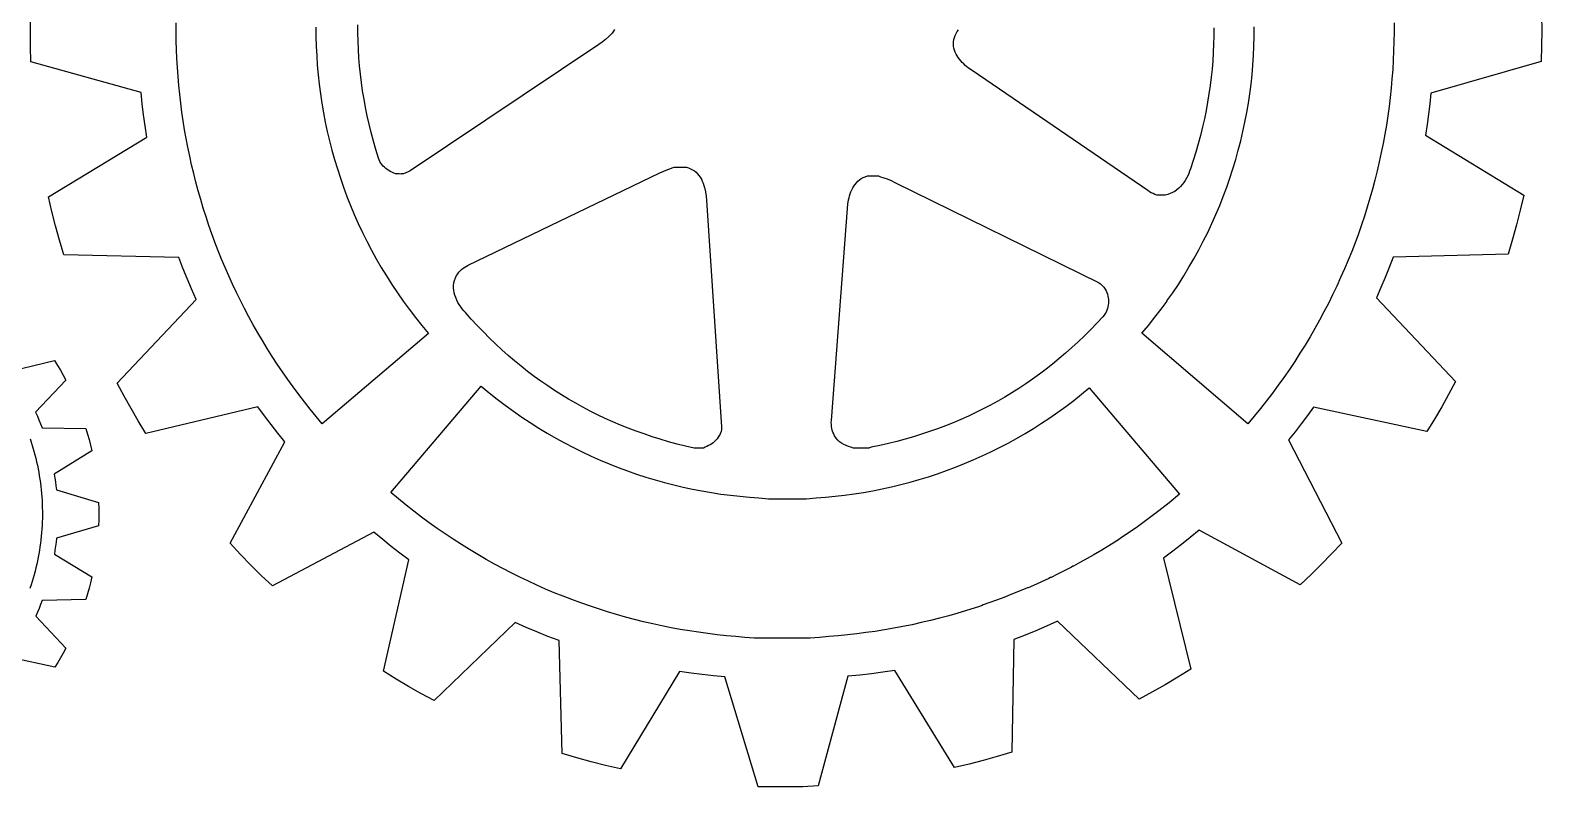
# Model space of a CAD drawing. Extents: x 0.4 to 20.3, y 0.1 to 10.5.
# Drawn here: x 10 to 20.31, y 0.24 to 5.4 of the extents above; entities that cross this region are included whole.
import ezdxf

# ---------------------------------------------------------------- set-up
doc = ezdxf.new("R2010")
doc.units = 0
doc.layers.add('Layer_1', color=7, linetype='CONTINUOUS')

msp = doc.modelspace()

# ---------------------------------------------------------------- linework, layer by layer
at = {"layer": 'Layer_1', "color": 7}
for p, q in [((10.003304, 5.385141), (10.00426, 5.485062)), ((20.306517, 5.494949), (20.307572, 5.392236)), ((10.004348, 5.285219), (10.003304, 5.385141)), ((10.997411, 5.384733), (10.997533, 5.445628)), ((10.998188, 5.323838), (10.997411, 5.384733)), ((11.950122, 5.417013), (11.950556, 5.351989)), ((12.236362, 5.37694), (12.236362, 5.433357)), ((12.237484, 5.321106), (12.236362, 5.37694)), ((13.95867, 5.36461), (13.947911, 5.35356)), ((13.96883, 5.376242), (13.95867, 5.36461)), ((13.978258, 5.388456), (13.96883, 5.376242)), ((13.98683, 5.401252), (13.978258, 5.388456)), ((16.303111, 5.345765), (16.308253, 5.359724)), ((16.308253, 5.359724), (16.314627, 5.373101)), ((16.314627, 5.373101), (16.32211, 5.385896)), ((16.32211, 5.385896), (16.330573, 5.398692)), ((18.071796, 5.411371), (18.071796, 5.355536)), ((18.347303, 5.352569), (18.347737, 5.417594)), ((19.300512, 5.381708), (19.299623, 5.318138)), ((19.300401, 5.44522), (19.300512, 5.381708)), ((20.307572, 5.392236), (20.306494, 5.289523)), ((10.007396, 5.181111), (10.004348, 5.285219)), ((10.999863, 5.262943), (10.998188, 5.323838)), ((11.002428, 5.202107), (10.999863, 5.262943)), ((11.950556, 5.351989), (11.952312, 5.286964)), ((11.952312, 5.286964), (11.955389, 5.221998)), ((12.239777, 5.264689), (12.237484, 5.321106)), ((12.243237, 5.208273), (12.239777, 5.264689)), ((13.877992, 5.297725), (12.592592, 4.437694)), ((13.901459, 5.31401), (13.877992, 5.297725)), ((13.925109, 5.332621), (13.901459, 5.31401)), ((13.947911, 5.35356), (13.925109, 5.332621)), ((16.29635, 5.302144), (16.297039, 5.317266)), ((16.297682, 5.287604), (16.29635, 5.302144)), ((16.297039, 5.317266), (16.299331, 5.331806)), ((16.300241, 5.273645), (16.297682, 5.287604)), ((16.299331, 5.331806), (16.303111, 5.345765)), ((16.303951, 5.259686), (16.300241, 5.273645)), ((16.308744, 5.246309), (16.303951, 5.259686)), ((18.070586, 5.299701), (18.068207, 5.243285)), ((18.071796, 5.355536), (18.070586, 5.299701)), ((18.34247, 5.222579), (18.345547, 5.287545)), ((18.345547, 5.287545), (18.347303, 5.352569)), ((19.299623, 5.318138), (19.297762, 5.254626)), ((20.306494, 5.289523), (20.303272, 5.182565)), ((10.758434, 4.971265), (10.007396, 5.181111)), ((11.005888, 5.14127), (11.002428, 5.202107)), ((11.955389, 5.221998), (11.959787, 5.157032)), ((11.959787, 5.157032), (11.965516, 5.092124)), ((12.247861, 5.151856), (12.243237, 5.208273)), ((16.314549, 5.233514), (16.308744, 5.246309)), ((16.321292, 5.2213), (16.314549, 5.233514)), ((16.328901, 5.209668), (16.321292, 5.2213)), ((16.3373, 5.198035), (16.328901, 5.209668)), ((16.346422, 5.186985), (16.3373, 5.198035)), ((16.35619, 5.176516), (16.346422, 5.186985)), ((16.366533, 5.166047), (16.35619, 5.176516)), ((16.377382, 5.156159), (16.366533, 5.166047)), ((16.400294, 5.137548), (16.377382, 5.156159)), ((18.064664, 5.18745), (18.059953, 5.131034)), ((18.068207, 5.243285), (18.064664, 5.18745)), ((18.332338, 5.092647), (18.338067, 5.157613)), ((18.338067, 5.157613), (18.34247, 5.222579)), ((19.29493, 5.191172), (19.29112, 5.127776)), ((19.297762, 5.254626), (19.29493, 5.191172)), ((20.303272, 5.182565), (19.551409, 4.966728)), ((11.01024, 5.08055), (11.005888, 5.14127)), ((11.015485, 5.019829), (11.01024, 5.08055)), ((11.965516, 5.092124), (11.97257, 5.027274)), ((12.253653, 5.09544), (12.247861, 5.151856)), ((12.260613, 5.039023), (12.253653, 5.09544)), ((16.424351, 5.120681), (16.400294, 5.137548)), ((17.621627, 4.302817), (16.424351, 5.120681)), ((18.054073, 5.074617), (18.047026, 5.018201)), ((18.059953, 5.131034), (18.054073, 5.074617)), ((18.325284, 5.027855), (18.332338, 5.092647)), ((19.286344, 5.064439), (19.280592, 5.001101)), ((19.29112, 5.127776), (19.286344, 5.064439)), ((10.766408, 4.893096), (10.758434, 4.971265)), ((11.021623, 4.959225), (11.015485, 5.019829)), ((11.028652, 4.898679), (11.021623, 4.959225)), ((11.97257, 5.027274), (11.980954, 4.962541)), ((11.980954, 4.962541), (11.990672, 4.897923)), ((12.268739, 4.982607), (12.260613, 5.039023)), ((12.278032, 4.92619), (12.268739, 4.982607)), ((18.038811, 4.961784), (18.029428, 4.905368)), ((18.047026, 5.018201), (18.038811, 4.961784)), ((18.307181, 4.898504), (18.316898, 4.963121)), ((18.316898, 4.963121), (18.325284, 5.027855)), ((19.280592, 5.001101), (19.273874, 4.937938)), ((19.551409, 4.966728), (19.543788, 4.893212)), ((10.77539, 4.818184), (10.766408, 4.893096)), ((11.036572, 4.83825), (11.028652, 4.898679)), ((11.990672, 4.897923), (12.001724, 4.833423)), ((12.28849, 4.869192), (12.278032, 4.92619)), ((12.300116, 4.812194), (12.28849, 4.869192)), ((18.018874, 4.848951), (18.007152, 4.792535)), ((18.029428, 4.905368), (18.018874, 4.848951)), ((18.296129, 4.834003), (18.307181, 4.898504)), ((19.266186, 4.874833), (19.257526, 4.811844)), ((19.273874, 4.937938), (19.266186, 4.874833)), ((19.543788, 4.893212), (19.535298, 4.822837)), ((10.785766, 4.743447), (10.77539, 4.818184)), ((10.797923, 4.665744), (10.785766, 4.743447)), ((11.045384, 4.777936), (11.036572, 4.83825)), ((11.055085, 4.717739), (11.045384, 4.777936)), ((12.001724, 4.833423), (12.014114, 4.769154)), ((12.014114, 4.769154), (12.027841, 4.705002)), ((12.312906, 4.755196), (12.300116, 4.812194)), ((12.326863, 4.697616), (12.312906, 4.755196)), ((18.007152, 4.792535), (17.994263, 4.736118)), ((18.270011, 4.705583), (18.283739, 4.769677)), ((18.283739, 4.769677), (18.296129, 4.834003)), ((19.247899, 4.748972), (19.237302, 4.686216)), ((19.257526, 4.811844), (19.247899, 4.748972)), ((19.52557, 4.752578), (19.514231, 4.679528)), ((19.535298, 4.822837), (19.52557, 4.752578)), ((10.126968, 4.260941), (10.797923, 4.665744)), ((11.065675, 4.657659), (11.055085, 4.717739)), ((11.077156, 4.597694), (11.065675, 4.657659)), ((12.027841, 4.705002), (12.042908, 4.641083)), ((12.042908, 4.641083), (12.059319, 4.577338)), ((12.341986, 4.640037), (12.326863, 4.697616)), ((12.358273, 4.582457), (12.341986, 4.640037)), ((17.980204, 4.67912), (17.964976, 4.622122)), ((17.994263, 4.736118), (17.980204, 4.67912)), ((18.238534, 4.577919), (18.254944, 4.641664)), ((18.254944, 4.641664), (18.270011, 4.705583)), ((19.237302, 4.686216), (19.225739, 4.623576)), ((19.514231, 4.679528), (20.185186, 4.27205)), ((11.089525, 4.537847), (11.077156, 4.597694)), ((11.102783, 4.478231), (11.089525, 4.537847)), ((12.059319, 4.577338), (12.077076, 4.513884)), ((12.375727, 4.524296), (12.358273, 4.582457)), ((17.948579, 4.565124), (17.93101, 4.508126)), ((17.964976, 4.622122), (17.948579, 4.565124)), ((18.220778, 4.514465), (18.238534, 4.577919)), ((19.213209, 4.561169), (19.19971, 4.498878)), ((19.225739, 4.623576), (19.213209, 4.561169)), ((11.11693, 4.418732), (11.102783, 4.478231)), ((12.077076, 4.513884), (12.096178, 4.450721)), ((12.096178, 4.450721), (12.116628, 4.387791)), ((12.380763, 4.512082), (12.375727, 4.524296)), ((12.386587, 4.50045), (12.380763, 4.512082)), ((12.393164, 4.489399), (12.386587, 4.50045)), ((12.40046, 4.479512), (12.393164, 4.489399)), ((12.408438, 4.470206), (12.40046, 4.479512)), ((12.417062, 4.461482), (12.408438, 4.470206)), ((12.426298, 4.453339), (12.417062, 4.461482)), ((12.436107, 4.445778), (12.426298, 4.453339)), ((12.446454, 4.43938), (12.436107, 4.445778)), ((12.457306, 4.433564), (12.446454, 4.43938)), ((12.468621, 4.427748), (12.457306, 4.433564)), ((12.592592, 4.437694), (12.578011, 4.429551)), ((14.295946, 4.422629), (14.322638, 4.434843)), ((14.322638, 4.434843), (14.350094, 4.445312)), ((14.350094, 4.445312), (14.364036, 4.451128)), ((14.364036, 4.451128), (14.378081, 4.456944)), ((14.378081, 4.456944), (14.392197, 4.46276)), ((14.392197, 4.46276), (14.406356, 4.46276)), ((14.406356, 4.46276), (14.42053, 4.46276)), ((14.42053, 4.46276), (14.434686, 4.463341)), ((14.434686, 4.463341), (14.448799, 4.462993)), ((14.448799, 4.462993), (14.462833, 4.462993)), ((14.462833, 4.462993), (14.476764, 4.462993)), ((14.476764, 4.462993), (14.490561, 4.457176)), ((14.490561, 4.457176), (14.504194, 4.45136)), ((14.504194, 4.45136), (14.517633, 4.444963)), ((14.517633, 4.444963), (14.530322, 4.43682)), ((14.530322, 4.43682), (14.541883, 4.427514)), ((17.906876, 4.434843), (17.900607, 4.419139)), ((17.912273, 4.450547), (17.906876, 4.434843)), ((17.93101, 4.508126), (17.912273, 4.450547)), ((18.181226, 4.388372), (18.201676, 4.451302)), ((18.201676, 4.451302), (18.220778, 4.514465)), ((19.185248, 4.436762), (19.169818, 4.37482)), ((19.19971, 4.498878), (19.185248, 4.436762)), ((11.131961, 4.359408), (11.11693, 4.418732)), ((11.147881, 4.300316), (11.131961, 4.359408)), ((12.116628, 4.387791), (12.138429, 4.325209)), ((12.480368, 4.421932), (12.468621, 4.427748)), ((12.492509, 4.416116), (12.480368, 4.421932)), ((12.505008, 4.416116), (12.492509, 4.416116)), ((12.51783, 4.416116), (12.505008, 4.416116)), ((12.530937, 4.415708), (12.51783, 4.416116)), ((12.547468, 4.417919), (12.530904, 4.417919)), ((12.530904, 4.417919), (12.530904, 4.417919)), ((12.530904, 4.417919), (12.530937, 4.415708)), ((12.56307, 4.423735), (12.547468, 4.417919)), ((12.578011, 4.429551), (12.56307, 4.423735)), ((12.988953, 3.79472), (14.295946, 4.422629)), ((14.541883, 4.427514), (14.552366, 4.417045)), ((14.552366, 4.417045), (14.561816, 4.405413)), ((14.561816, 4.405413), (14.570286, 4.393199)), ((14.570286, 4.393199), (14.577827, 4.380403)), ((14.577827, 4.380403), (14.584488, 4.367026)), ((14.584488, 4.367026), (14.590316, 4.353068)), ((14.590316, 4.353068), (14.595362, 4.338527)), ((14.595362, 4.338527), (14.599678, 4.323987)), ((15.610268, 4.321254), (15.617646, 4.333468)), ((15.617646, 4.333468), (15.625884, 4.3451)), ((15.625884, 4.3451), (15.635031, 4.356151)), ((15.635031, 4.356151), (15.645124, 4.366038)), ((15.645124, 4.366038), (15.65621, 4.375344)), ((15.65621, 4.375344), (15.66833, 4.384068)), ((15.66833, 4.384068), (15.681692, 4.391048)), ((15.681692, 4.391048), (15.695539, 4.396864)), ((15.695539, 4.396864), (15.709797, 4.40268)), ((15.709797, 4.40268), (15.724386, 4.40268)), ((15.724386, 4.40268), (15.739229, 4.40268)), ((15.739229, 4.40268), (15.754251, 4.40268)), ((15.754251, 4.40268), (15.769378, 4.40268)), ((15.769378, 4.40268), (15.784529, 4.40268)), ((15.784529, 4.40268), (15.799631, 4.396864)), ((15.799631, 4.396864), (15.814606, 4.391048)), ((15.814606, 4.391048), (15.84387, 4.381742)), ((15.84387, 4.381742), (15.871708, 4.370691)), ((15.871708, 4.370691), (15.897507, 4.358477)), ((15.897507, 4.358477), (17.285022, 3.675257)), ((17.844814, 4.330734), (17.83252, 4.31852)), ((17.856261, 4.344111), (17.844814, 4.330734)), ((17.866852, 4.35807), (17.856261, 4.344111)), ((17.876586, 4.37261), (17.866852, 4.35807)), ((17.885458, 4.387732), (17.876586, 4.37261)), ((17.893466, 4.403436), (17.885458, 4.387732)), ((17.900607, 4.419139), (17.893466, 4.403436)), ((18.159424, 4.32579), (18.181226, 4.388372)), ((19.169818, 4.37482), (19.153423, 4.313111)), ((10.150755, 4.159217), (10.126968, 4.260941)), ((11.164686, 4.241398), (11.147881, 4.300316)), ((11.182378, 4.182656), (11.164686, 4.241398)), ((12.138429, 4.325209), (12.161583, 4.262977)), ((12.161583, 4.262977), (12.186091, 4.201035)), ((14.599678, 4.323987), (14.60631, 4.293743)), ((14.60631, 4.293743), (14.610609, 4.264081)), ((14.610609, 4.264081), (14.612972, 4.235582)), ((14.612972, 4.235582), (14.715141, 2.692388)), ((15.577207, 4.210166), (15.581744, 4.239247)), ((15.581744, 4.239247), (15.584839, 4.253787)), ((15.584839, 4.253787), (15.58854, 4.267746)), ((15.58854, 4.267746), (15.59289, 4.281705)), ((15.59289, 4.281705), (15.597933, 4.295082)), ((15.597933, 4.295082), (15.603711, 4.308459)), ((15.603711, 4.308459), (15.610268, 4.321254)), ((17.633322, 4.295256), (17.621627, 4.302817)), ((17.645184, 4.288277), (17.633322, 4.295256)), ((17.657268, 4.28246), (17.645184, 4.288277)), ((17.669628, 4.276644), (17.657268, 4.28246)), ((17.682319, 4.270828), (17.669628, 4.276644)), ((17.695393, 4.270828), (17.682319, 4.270828)), ((17.708908, 4.270828), (17.695393, 4.270828)), ((17.722916, 4.270828), (17.708908, 4.270828)), ((17.741071, 4.270828), (17.722916, 4.270828)), ((17.758399, 4.276644), (17.741071, 4.270828)), ((17.774899, 4.28246), (17.758399, 4.276644)), ((17.790563, 4.28944), (17.774899, 4.28246)), ((17.805389, 4.297582), (17.790563, 4.28944)), ((17.819377, 4.30747), (17.805389, 4.297582)), ((17.83252, 4.31852), (17.819377, 4.30747)), ((18.111763, 4.201616), (18.136271, 4.263499)), ((18.136271, 4.263499), (18.159424, 4.32579)), ((19.136063, 4.251634), (19.11774, 4.190332)), ((19.153423, 4.313111), (19.136063, 4.251634)), ((20.185186, 4.27205), (20.161056, 4.168406)), ((10.175486, 4.062029), (10.150755, 4.159217)), ((11.200957, 4.124145), (11.182378, 4.182656)), ((11.220417, 4.065868), (11.200957, 4.124145)), ((12.186091, 4.201035), (12.211957, 4.1395)), ((12.211957, 4.1395), (12.23918, 4.078315)), ((15.464928, 2.735254), (15.574588, 4.181086)), ((15.574588, 4.181086), (15.577207, 4.210166)), ((18.058673, 4.078895), (18.085898, 4.140081)), ((18.085898, 4.140081), (18.111763, 4.201616)), ((19.098454, 4.129263), (19.078204, 4.068485)), ((19.11774, 4.190332), (19.098454, 4.129263)), ((20.161056, 4.168406), (20.135927, 4.069416)), ((10.20223, 3.965365), (10.175486, 4.062029)), ((11.240763, 4.007706), (11.220417, 4.065868)), ((12.23918, 4.078315), (12.267763, 4.017594)), ((18.030089, 4.018175), (18.058673, 4.078895)), ((19.078204, 4.068485), (19.056992, 4.007939)), ((20.135927, 4.069416), (20.108701, 3.970949)), ((10.232056, 3.865212), (10.20223, 3.965365)), ((11.261996, 3.950127), (11.240763, 4.007706)), ((11.28411, 3.892547), (11.261996, 3.950127)), ((12.267763, 4.017594), (12.297712, 3.957281)), ((12.297712, 3.957281), (12.329024, 3.897433)), ((17.968829, 3.898014), (18.000141, 3.957862)), ((18.000141, 3.957862), (18.030089, 4.018175)), ((19.034818, 3.947684), (19.011682, 3.887661)), ((19.056992, 4.007939), (19.034818, 3.947684)), ((20.108701, 3.970949), (20.078281, 3.868992)), ((11.015482, 3.8466), (10.232056, 3.865212)), ((11.043565, 3.77291), (11.015482, 3.8466)), ((11.307107, 3.834967), (11.28411, 3.892547)), ((11.330988, 3.777969), (11.307107, 3.834967)), ((12.329024, 3.897433), (12.361703, 3.83805)), ((12.361703, 3.83805), (12.395751, 3.779191)), ((17.902102, 3.779772), (17.936149, 3.838631)), ((17.936149, 3.838631), (17.968829, 3.898014)), ((18.987584, 3.827988), (18.962529, 3.768605)), ((19.011682, 3.887661), (18.987584, 3.827988)), ((19.294747, 3.849799), (19.267488, 3.778144)), ((20.078281, 3.868992), (19.294747, 3.849799)), ((11.071777, 3.702593), (11.043565, 3.77291)), ((11.355751, 3.721553), (11.330988, 3.777969)), ((11.381394, 3.665136), (11.355751, 3.721553)), ((12.395751, 3.779191), (12.431171, 3.720855)), ((12.431171, 3.720855), (12.467961, 3.663276)), ((12.901178, 3.707478), (12.909423, 3.723763)), ((12.909423, 3.723763), (12.917049, 3.735395)), ((12.917049, 3.735395), (12.925249, 3.746446)), ((12.925249, 3.746446), (12.934069, 3.756333)), ((12.934069, 3.756333), (12.943549, 3.765639)), ((12.943549, 3.765639), (12.953736, 3.773782)), ((12.953736, 3.773782), (12.964669, 3.781343)), ((12.964669, 3.781343), (12.976394, 3.788322)), ((12.976394, 3.788322), (12.988953, 3.79472)), ((17.829891, 3.663856), (17.866682, 3.721436)), ((17.866682, 3.721436), (17.902102, 3.779772)), ((18.962529, 3.768605), (18.936513, 3.709513)), ((19.267488, 3.778144), (19.240123, 3.709805)), ((11.101322, 3.632857), (11.071777, 3.702593)), ((11.133402, 3.560737), (11.101322, 3.632857)), ((11.40792, 3.609302), (11.381394, 3.665136)), ((11.435328, 3.553467), (11.40792, 3.609302)), ((12.467961, 3.663276), (12.506129, 3.606277)), ((12.889052, 3.640011), (12.889219, 3.656877)), ((12.890564, 3.623144), (12.889052, 3.640011)), ((12.889219, 3.656877), (12.891208, 3.673744)), ((12.893629, 3.606277), (12.890564, 3.623144)), ((12.891208, 3.673744), (12.895152, 3.690611)), ((12.895152, 3.690611), (12.901178, 3.707478)), ((17.285022, 3.675257), (17.299133, 3.666533)), ((17.299133, 3.666533), (17.31137, 3.656645)), ((17.31137, 3.656645), (17.321944, 3.645013)), ((17.321944, 3.645013), (17.331068, 3.631054)), ((17.331062, 3.631519), (17.337257, 3.619887)), ((17.331068, 3.631054), (17.331062, 3.631519)), ((17.331068, 3.631054), (17.331068, 3.631054)), ((17.337257, 3.619887), (17.342486, 3.608255)), ((17.342486, 3.608255), (17.346743, 3.596041)), ((17.752181, 3.550442), (17.791724, 3.606858)), ((17.791724, 3.606858), (17.829891, 3.663856)), ((18.909537, 3.65077), (18.881601, 3.592376)), ((18.936513, 3.709513), (18.909537, 3.65077)), ((19.2115, 3.642047), (19.180462, 3.571904)), ((19.240123, 3.709805), (19.2115, 3.642047)), ((10.594632, 2.989302), (11.133402, 3.560737)), ((11.463612, 3.498213), (11.435328, 3.553467)), ((12.506129, 3.606277), (12.545672, 3.549861)), ((12.545672, 3.549861), (12.545261, 3.54957)), ((12.545261, 3.54957), (12.58613, 3.493735)), ((12.898108, 3.58941), (12.893629, 3.606277)), ((12.903871, 3.573125), (12.898108, 3.58941)), ((12.91079, 3.55684), (12.903871, 3.573125)), ((12.918727, 3.541136), (12.91079, 3.55684)), ((12.927547, 3.526015), (12.918727, 3.541136)), ((12.937121, 3.511474), (12.927547, 3.526015)), ((12.947314, 3.497516), (12.937121, 3.511474)), ((17.349823, 3.510544), (17.346484, 3.49833)), ((17.346743, 3.596041), (17.350041, 3.583827)), ((17.352226, 3.522758), (17.349823, 3.510544)), ((17.350041, 3.583827), (17.352379, 3.571613)), ((17.353686, 3.534972), (17.352226, 3.522758)), ((17.352379, 3.571613), (17.353763, 3.559399)), ((17.354197, 3.547186), (17.353686, 3.534972)), ((17.353763, 3.559399), (17.354197, 3.547186)), ((17.711772, 3.494258), (17.752637, 3.550093)), ((17.752637, 3.550093), (17.752181, 3.550442)), ((18.852708, 3.534215), (18.822859, 3.476635)), ((18.881601, 3.592376), (18.852708, 3.534215)), ((19.180462, 3.571904), (19.720222, 3.001982)), ((11.492778, 3.44296), (11.463612, 3.498213)), ((11.522824, 3.388289), (11.492778, 3.44296)), ((12.58613, 3.493735), (12.628382, 3.438482)), ((12.628382, 3.438482), (12.672007, 3.38381)), ((12.957993, 3.484138), (12.947314, 3.497516)), ((12.969026, 3.471343), (12.957993, 3.484138)), ((13.009451, 3.426559), (12.969026, 3.471343)), ((13.050297, 3.382356), (13.009451, 3.426559)), ((17.31587, 3.442495), (17.274454, 3.398293)), ((17.323839, 3.452964), (17.31587, 3.442495)), ((17.330889, 3.464015), (17.323839, 3.452964)), ((17.337017, 3.475066), (17.330889, 3.464015)), ((17.342216, 3.486698), (17.337017, 3.475066)), ((17.346484, 3.49833), (17.342216, 3.486698)), ((17.625908, 3.384333), (17.669527, 3.439005)), ((17.669527, 3.439005), (17.711772, 3.494258)), ((18.792051, 3.419056), (18.760287, 3.362058)), ((18.822859, 3.476635), (18.792051, 3.419056)), ((11.553748, 3.334199), (11.522824, 3.388289)), ((11.585551, 3.280109), (11.553748, 3.334199)), ((12.716997, 3.32972), (11.993217, 2.713036)), ((12.672007, 3.38381), (12.716997, 3.32972)), ((13.091578, 3.339898), (13.050297, 3.382356)), ((13.133304, 3.298022), (13.091578, 3.339898)), ((13.175486, 3.257309), (13.133304, 3.298022)), ((17.190421, 3.313377), (17.147779, 3.272664)), ((17.232642, 3.355253), (17.190421, 3.313377)), ((17.274454, 3.398293), (17.232642, 3.355253)), ((17.580922, 3.330825), (17.625908, 3.384333)), ((18.304704, 2.714141), (17.580922, 3.330825)), ((18.727567, 3.305641), (18.693892, 3.249806)), ((18.760287, 3.362058), (18.727567, 3.305641)), ((11.618232, 3.2266), (11.585551, 3.280109)), ((11.651789, 3.173092), (11.618232, 3.2266)), ((13.218136, 3.21776), (13.175486, 3.257309)), ((13.261264, 3.179373), (13.218136, 3.21776)), ((17.061186, 3.194728), (17.017211, 3.157505)), ((17.104704, 3.233115), (17.061186, 3.194728)), ((17.147779, 3.272664), (17.104704, 3.233115)), ((18.693892, 3.249806), (18.659261, 3.193971)), ((9.87773, 3.073357), (10.168146, 3.143958)), ((10.168146, 3.143958), (10.188818, 3.110422)), ((10.188818, 3.110422), (10.208038, 3.07784)), ((11.686223, 3.120165), (11.651789, 3.173092)), ((11.721537, 3.06782), (11.686223, 3.120165)), ((13.304884, 3.14215), (13.261264, 3.179373)), ((13.349008, 3.10609), (13.304884, 3.14215)), ((13.393646, 3.070612), (13.349008, 3.10609)), ((16.97277, 3.120863), (16.927848, 3.085385)), ((17.017211, 3.157505), (16.97277, 3.120863)), ((18.623677, 3.138718), (18.587138, 3.084047)), ((18.659261, 3.193971), (18.623677, 3.138718)), ((10.245265, 3.010191), (10.039365, 2.792353)), ((10.208038, 3.07784), (10.226591, 3.044881)), ((10.226591, 3.044881), (10.245265, 3.010191)), ((10.64241, 2.900723), (10.594632, 2.989302)), ((11.757722, 3.016056), (11.721537, 3.06782)), ((11.794786, 2.964293), (11.757722, 3.016056)), ((13.438808, 3.036296), (13.393646, 3.070612)), ((13.484507, 3.003145), (13.438808, 3.036296)), ((13.530757, 2.971156), (13.484507, 3.003145)), ((16.836523, 3.017918), (16.790094, 2.985929)), ((16.882437, 3.05107), (16.836523, 3.017918)), ((16.927848, 3.085385), (16.882437, 3.05107)), ((18.549646, 3.029957), (18.511202, 2.975867)), ((18.587138, 3.084047), (18.549646, 3.029957)), ((19.720222, 3.001982), (19.672528, 2.913286)), ((10.689834, 2.816622), (10.64241, 2.900723)), ((11.832723, 2.913111), (11.794786, 2.964293)), ((11.871536, 2.862511), (11.832723, 2.913111)), ((12.4611, 2.245075), (13.077797, 2.968834)), ((13.077784, 2.970284), (13.131594, 2.9255)), ((13.077797, 2.968834), (13.077784, 2.970284)), ((13.077797, 2.968834), (13.077797, 2.968834)), ((13.131594, 2.9255), (13.18613, 2.881879)), ((13.577564, 2.94033), (13.530757, 2.971156)), ((13.624946, 2.910086), (13.577564, 2.94033)), ((13.67291, 2.881006), (13.624946, 2.910086)), ((16.647609, 2.895779), (16.599008, 2.867862)), ((16.695649, 2.92486), (16.647609, 2.895779)), ((16.743141, 2.955104), (16.695649, 2.92486)), ((16.790094, 2.985929), (16.743141, 2.955104)), ((17.116546, 2.873154), (17.16954, 2.91503)), ((17.16954, 2.91503), (17.221813, 2.95807)), ((17.221813, 2.95807), (17.838081, 2.23402)), ((18.471804, 2.922358), (18.431454, 2.869431)), ((18.511202, 2.975867), (18.471804, 2.922358)), ((19.672528, 2.913286), (19.625186, 2.828952)), ((10.039365, 2.792353), (10.051182, 2.765719)), ((10.738913, 2.733509), (10.689834, 2.816622)), ((11.554746, 2.829592), (10.791646, 2.647838)), ((11.599792, 2.767359), (11.554746, 2.829592)), ((11.911223, 2.812492), (11.871536, 2.862511)), ((11.951783, 2.762473), (11.911223, 2.812492)), ((13.18613, 2.881879), (13.241373, 2.839421)), ((13.241373, 2.839421), (13.297304, 2.798708)), ((13.297304, 2.798708), (13.297627, 2.799173)), ((13.297627, 2.799173), (13.354298, 2.759624)), ((13.721468, 2.853088), (13.67291, 2.881006)), ((13.770633, 2.825753), (13.721468, 2.853088)), ((13.820418, 2.79958), (13.770633, 2.825753)), ((13.87083, 2.774571), (13.820418, 2.79958)), ((16.449722, 2.789926), (16.398761, 2.766079)), ((16.500077, 2.814935), (16.449722, 2.789926)), ((16.549833, 2.841108), (16.500077, 2.814935)), ((16.599008, 2.867862), (16.549833, 2.841108)), ((16.953441, 2.754505), (17.008477, 2.792892)), ((17.008477, 2.792892), (17.06285, 2.832441)), ((17.06285, 2.832441), (17.116546, 2.873154)), ((18.390156, 2.817086), (18.347903, 2.765323)), ((18.431454, 2.869431), (18.390156, 2.817086)), ((18.751682, 2.827672), (18.70942, 2.769511)), ((19.52354, 2.659819), (18.751682, 2.827672)), ((19.625186, 2.828952), (19.576191, 2.745665)), ((10.051182, 2.765719), (10.062084, 2.739951)), ((10.062084, 2.739951), (10.072507, 2.713984)), ((10.072507, 2.713984), (10.082894, 2.686751)), ((10.082894, 2.686751), (10.38153, 2.680981)), ((10.38153, 2.680981), (10.393015, 2.642628)), ((10.791646, 2.647838), (10.738913, 2.733509)), ((11.644054, 2.708383), (11.599792, 2.767359)), ((11.689389, 2.650164), (11.644054, 2.708383)), ((11.993217, 2.713036), (11.951783, 2.762473)), ((13.354298, 2.759624), (13.411552, 2.721237)), ((13.411552, 2.721237), (13.469368, 2.684596)), ((13.469368, 2.684596), (13.527721, 2.649117)), ((13.921886, 2.750143), (13.87083, 2.774571)), ((13.973593, 2.726878), (13.921886, 2.750143)), ((14.025963, 2.704777), (13.973593, 2.726878)), ((14.07901, 2.683839), (14.025963, 2.704777)), ((14.132744, 2.663483), (14.07901, 2.683839)), ((14.715141, 2.692388), (14.714663, 2.675522)), ((15.464061, 2.721295), (15.464928, 2.735254)), ((15.464194, 2.707918), (15.464061, 2.721295)), ((15.465333, 2.694541), (15.464194, 2.707918)), ((15.467494, 2.681746), (15.465333, 2.694541)), ((15.470686, 2.66895), (15.467494, 2.681746)), ((16.188606, 2.680001), (16.134431, 2.660808)), ((16.242113, 2.699776), (16.188606, 2.680001)), ((16.294968, 2.720714), (16.242113, 2.699776)), ((16.34718, 2.742815), (16.294968, 2.720714)), ((16.398761, 2.766079), (16.34718, 2.742815)), ((16.784601, 2.647488), (16.841484, 2.681804)), ((16.841484, 2.681804), (16.897771, 2.717282)), ((16.897771, 2.717282), (16.953441, 2.754505)), ((18.347903, 2.765323), (18.304704, 2.714141)), ((18.667971, 2.714258), (18.625581, 2.659586)), ((18.70942, 2.769511), (18.667971, 2.714258)), ((19.576191, 2.745665), (19.52354, 2.659819)), ((10.001547, 2.61058), (10.004072, 2.603478)), ((10.004072, 2.603478), (10.02081, 2.5497)), ((10.393015, 2.642628), (10.403313, 2.60563)), ((10.403313, 2.60563), (10.412834, 2.56841)), ((11.364618, 1.898836), (11.737659, 2.590432)), ((11.737659, 2.590432), (11.689389, 2.650164)), ((13.527721, 2.649117), (13.586596, 2.615384)), ((13.586596, 2.615384), (13.645966, 2.582813)), ((13.645966, 2.582813), (13.705813, 2.551406)), ((14.187178, 2.644289), (14.132744, 2.663483)), ((14.24232, 2.625678), (14.187178, 2.644289)), ((14.298186, 2.608229), (14.24232, 2.625678)), ((14.354784, 2.591363), (14.298186, 2.608229)), ((14.412128, 2.575659), (14.354784, 2.591363)), ((14.648577, 2.577113), (14.638158, 2.570716)), ((14.658509, 2.584674), (14.648577, 2.577113)), ((14.667918, 2.592817), (14.658509, 2.584674)), ((14.67676, 2.601541), (14.667918, 2.592817)), ((14.685, 2.611429), (14.67676, 2.601541)), ((14.692596, 2.621898), (14.685, 2.611429)), ((14.699508, 2.632948), (14.692596, 2.621898)), ((14.706914, 2.644696), (14.699498, 2.630156)), ((14.699498, 2.630156), (14.699508, 2.632948)), ((14.699498, 2.630156), (14.699498, 2.630156)), ((14.711946, 2.659818), (14.706914, 2.644696)), ((14.714663, 2.675522), (14.711946, 2.659818)), ((15.474923, 2.656155), (15.470686, 2.66895)), ((15.480218, 2.643941), (15.474923, 2.656155)), ((15.486578, 2.631145), (15.480218, 2.643941)), ((15.496509, 2.616023), (15.486578, 2.631145)), ((15.507827, 2.602646), (15.496509, 2.616023)), ((15.520398, 2.591014), (15.507827, 2.602646)), ((15.534082, 2.580545), (15.520398, 2.591014)), ((15.548744, 2.571821), (15.534082, 2.580545)), ((15.853162, 2.579382), (15.794747, 2.566005)), ((15.910841, 2.593922), (15.853162, 2.579382)), ((15.967794, 2.609044), (15.910841, 2.593922)), ((16.024038, 2.625329), (15.967794, 2.609044)), ((16.07958, 2.642778), (16.024038, 2.625329)), ((16.134431, 2.660808), (16.07958, 2.642778)), ((16.610593, 2.551522), (16.669137, 2.582348)), ((16.669137, 2.582348), (16.727146, 2.614337)), ((16.727146, 2.614337), (16.784601, 2.647488)), ((18.625581, 2.659586), (18.5805, 2.603751)), ((18.5805, 2.603751), (18.943518, 1.900872)), ((10.02081, 2.5497), (10.020922, 2.5497)), ((10.020922, 2.5497), (10.020922, 2.549656)), ((10.020922, 2.549656), (10.027679, 2.526063)), ((10.027679, 2.526063), (10.03406, 2.502404)), ((10.03406, 2.502404), (10.040066, 2.478678)), ((10.040066, 2.478678), (10.045697, 2.454863)), ((10.421991, 2.529437), (10.166654, 2.371212)), ((10.412834, 2.56841), (10.421991, 2.529437)), ((13.705813, 2.551406), (13.766118, 2.521744)), ((13.766118, 2.521744), (13.826856, 2.493245)), ((13.826856, 2.493245), (13.888008, 2.465909)), ((14.47023, 2.561119), (14.412128, 2.575659)), ((14.529098, 2.54716), (14.47023, 2.561119)), ((14.5421, 2.54716), (14.529098, 2.54716)), ((14.554974, 2.54716), (14.5421, 2.54716)), ((14.567679, 2.547451), (14.554974, 2.54716)), ((14.580176, 2.547451), (14.567679, 2.547451)), ((14.592426, 2.547451), (14.580176, 2.547451)), ((14.604389, 2.553267), (14.592426, 2.547451)), ((14.616024, 2.559083), (14.604389, 2.553267)), ((14.627293, 2.5649), (14.616024, 2.559083)), ((14.638158, 2.570716), (14.627293, 2.5649)), ((15.564251, 2.564841), (15.548744, 2.571821)), ((15.580462, 2.559025), (15.564251, 2.564841)), ((15.597243, 2.553209), (15.580462, 2.559025)), ((15.614456, 2.547393), (15.597243, 2.553209)), ((15.631964, 2.547393), (15.614456, 2.547393)), ((15.649632, 2.547393), (15.631964, 2.547393)), ((15.667322, 2.547393), (15.649632, 2.547393)), ((15.6849, 2.547393), (15.667322, 2.547393)), ((15.702226, 2.547393), (15.6849, 2.547393)), ((15.719168, 2.547393), (15.702226, 2.547393)), ((15.735584, 2.553209), (15.719168, 2.547393)), ((15.794747, 2.566005), (15.735584, 2.553209)), ((16.431981, 2.46777), (16.491996, 2.494524)), ((16.491996, 2.494524), (16.551539, 2.522442)), ((16.551539, 2.522442), (16.610593, 2.551522)), ((10.045697, 2.454863), (10.050955, 2.431004)), ((10.050955, 2.431004), (10.055836, 2.407101)), ((10.055836, 2.407101), (10.060344, 2.383131)), ((10.060344, 2.383131), (10.064477, 2.359094)), ((10.166654, 2.371212), (10.170981, 2.343602)), ((13.888008, 2.465909), (13.949552, 2.440318)), ((13.949552, 2.440318), (14.011469, 2.415891)), ((14.011469, 2.415891), (14.073736, 2.392626)), ((14.073736, 2.392626), (14.136332, 2.370525)), ((14.136332, 2.370525), (14.199238, 2.350168)), ((16.125612, 2.352611), (16.187657, 2.372967)), ((16.187657, 2.372967), (16.249336, 2.394487)), ((16.249336, 2.394487), (16.310631, 2.417751)), ((16.310631, 2.417751), (16.37152, 2.442179)), ((16.37152, 2.442179), (16.431981, 2.46777)), ((10.064477, 2.359094), (10.068238, 2.335035)), ((10.068238, 2.335035), (10.071624, 2.310954)), ((10.071624, 2.310954), (10.074637, 2.286807)), ((10.074637, 2.286807), (10.077277, 2.262659)), ((10.170981, 2.343602), (10.174697, 2.317013)), ((10.174697, 2.317013), (10.177943, 2.29038)), ((10.177943, 2.29038), (10.180863, 2.26257)), ((14.199238, 2.350168), (14.262431, 2.330975)), ((14.262431, 2.330975), (14.32589, 2.313527)), ((14.32589, 2.313527), (14.389594, 2.297242)), ((14.389594, 2.297242), (14.453524, 2.28212)), ((14.453524, 2.28212), (14.517657, 2.268161)), ((14.517657, 2.268161), (14.581971, 2.255947)), ((15.746879, 2.257226), (15.810667, 2.270022)), ((15.810667, 2.270022), (15.874216, 2.28398)), ((15.874216, 2.28398), (15.937507, 2.299102)), ((15.937507, 2.299102), (16.000517, 2.315387)), ((16.000517, 2.315387), (16.063226, 2.333417)), ((16.063226, 2.333417), (16.125612, 2.352611)), ((10.077277, 2.262659), (10.079543, 2.238467)), ((10.079543, 2.238467), (10.081436, 2.214253)), ((10.081436, 2.214253), (10.082957, 2.190017)), ((10.082957, 2.190017), (10.084104, 2.16578)), ((10.084104, 2.16578), (10.08488, 2.141544)), ((10.180863, 2.26257), (10.468022, 2.177077)), ((10.468022, 2.177077), (10.46924, 2.136261)), ((12.51249, 2.202036), (12.4611, 2.245075)), ((12.564404, 2.159578), (12.51249, 2.202036)), ((14.581971, 2.255947), (14.646449, 2.244896)), ((14.646449, 2.244896), (14.711064, 2.235009)), ((14.711064, 2.235009), (14.775802, 2.226866)), ((14.775802, 2.226866), (14.840638, 2.219887)), ((14.840638, 2.219887), (14.90555, 2.214071)), ((14.90555, 2.214071), (14.970519, 2.208255)), ((14.970519, 2.208255), (15.035522, 2.202439)), ((15.035522, 2.202439), (15.100539, 2.202439)), ((15.100539, 2.202439), (15.165549, 2.201973)), ((15.165549, 2.201973), (15.230534, 2.201973)), ((15.230534, 2.201973), (15.295468, 2.201973)), ((15.295468, 2.201973), (15.360333, 2.207789)), ((15.360333, 2.207789), (15.425108, 2.213605)), ((15.425108, 2.213605), (15.489769, 2.220003)), ((15.489769, 2.220003), (15.554299, 2.227564)), ((15.554299, 2.227564), (15.618673, 2.236288)), ((15.618673, 2.236288), (15.682876, 2.246176)), ((15.682876, 2.246176), (15.746879, 2.257226)), ((17.767897, 2.175859), (17.696748, 2.119442)), ((17.838081, 2.23402), (17.767897, 2.175859)), ((10.084988, 2.06879), (10.084278, 2.044554)), ((10.08488, 2.141544), (10.085284, 2.117285)), ((10.085328, 2.093049), (10.084988, 2.06879)), ((10.085284, 2.117285), (10.085328, 2.093049)), ((10.469642, 2.097066), (10.469231, 2.05787)), ((10.46924, 2.136261), (10.469642, 2.097066)), ((12.616834, 2.118284), (12.564404, 2.159578)), ((12.669768, 2.078152), (12.616834, 2.118284)), ((12.723191, 2.038603), (12.669768, 2.078152)), ((17.624652, 2.06477), (17.551632, 2.011844)), ((17.696748, 2.119442), (17.624652, 2.06477)), ((10.079921, 1.971978), (10.077725, 1.947808)), ((10.081743, 1.996148), (10.079921, 1.971978)), ((10.083197, 2.02034), (10.081743, 1.996148)), ((10.084278, 2.044554), (10.083197, 2.02034)), ((10.468002, 2.017055), (10.181075, 1.934691)), ((10.469231, 2.05787), (10.468002, 2.017055)), ((12.345772, 1.974039), (11.653997, 1.608553)), ((12.405299, 1.924602), (12.345772, 1.974039)), ((12.777093, 2.000216), (12.723191, 2.038603)), ((12.831464, 1.962993), (12.777093, 2.000216)), ((12.88629, 1.926351), (12.831464, 1.962993)), ((17.551888, 2.011495), (17.432463, 1.930709)), ((17.551632, 2.011844), (17.551888, 2.011495)), ((17.970736, 1.988289), (17.910137, 1.93827)), ((18.660803, 1.617103), (17.970736, 1.988289)), ((10.068923, 1.875587), (10.065249, 1.851595)), ((10.072228, 1.899624), (10.068923, 1.875587)), ((10.075162, 1.923705), (10.072228, 1.899624)), ((10.077725, 1.947808), (10.075162, 1.923705)), ((10.174926, 1.879782), (10.171214, 1.852971)), ((10.178166, 1.906637), (10.174926, 1.879782)), ((10.181075, 1.934691), (10.178166, 1.906637)), ((11.436252, 1.822645), (11.364618, 1.898836)), ((12.463239, 1.878073), (12.405299, 1.924602)), ((12.522022, 1.832707), (12.463239, 1.878073)), ((12.941559, 1.890873), (12.88629, 1.926351)), ((12.997264, 1.855976), (12.941559, 1.890873)), ((13.053388, 1.822243), (12.997264, 1.855976)), ((17.40476, 1.912097), (17.307533, 1.852191)), ((17.412544, 1.917913), (17.40476, 1.912097)), ((17.414004, 1.917913), (17.412544, 1.917913)), ((17.432463, 1.930709), (17.414004, 1.917913)), ((17.85119, 1.891159), (17.791417, 1.845212)), ((17.910137, 1.93827), (17.85119, 1.891159)), ((18.943518, 1.900872), (18.873498, 1.826426)), ((10.046859, 1.756159), (10.04134, 1.732455)), ((10.05201, 1.779929), (10.046859, 1.756159)), ((10.056792, 1.803744), (10.05201, 1.779929)), ((10.061205, 1.827647), (10.056792, 1.803744)), ((10.065249, 1.851595), (10.061205, 1.827647)), ((10.171214, 1.852971), (10.166887, 1.825095)), ((10.166887, 1.825095), (10.422938, 1.6696)), ((11.506394, 1.750816), (11.436252, 1.822645)), ((12.410431, 1.027173), (12.584091, 1.786178)), ((12.584091, 1.786178), (12.522022, 1.832707)), ((13.109922, 1.789672), (13.053388, 1.822243)), ((13.166853, 1.757684), (13.109922, 1.789672)), ((13.224172, 1.726858), (13.166853, 1.757684)), ((17.16365, 1.769602), (17.115402, 1.742266)), ((17.254697, 1.820784), (17.16365, 1.769602)), ((17.262627, 1.8266), (17.254697, 1.820784)), ((17.266144, 1.8266), (17.262627, 1.8266)), ((17.307533, 1.852191), (17.266144, 1.8266)), ((17.791417, 1.845212), (17.728341, 1.798101)), ((17.728341, 1.798101), (17.914117, 1.041423)), ((18.80495, 1.756225), (18.735006, 1.68742)), ((18.873498, 1.826426), (18.80495, 1.756225)), ((10.02257, 1.66181), (10.015578, 1.638417)), ((10.029195, 1.68527), (10.02257, 1.66181)), ((10.035452, 1.708818), (10.029195, 1.68527)), ((10.04134, 1.732455), (10.035452, 1.708818)), ((10.422938, 1.6696), (10.413729, 1.630049)), ((11.577992, 1.680441), (11.506394, 1.750816)), ((11.653997, 1.608553), (11.577992, 1.680441)), ((13.281866, 1.697196), (13.224172, 1.726858)), ((13.339922, 1.668115), (13.281866, 1.697196)), ((13.398331, 1.640198), (13.339922, 1.668115)), ((16.946616, 1.659677), (16.841689, 1.611985)), ((16.957499, 1.665493), (16.946616, 1.659677)), ((16.961989, 1.665493), (16.957499, 1.665493)), ((17.006766, 1.688176), (16.961989, 1.665493)), ((17.101909, 1.73645), (17.006766, 1.688176)), ((17.110953, 1.742266), (17.101909, 1.73645)), ((17.115402, 1.742266), (17.110953, 1.742266)), ((18.735006, 1.68742), (18.660803, 1.617103)), ((10.008218, 1.615113), (10.00049, 1.59192)), ((10.015578, 1.638417), (10.008218, 1.615113)), ((10.39375, 1.554699), (10.382141, 1.515792)), ((10.404139, 1.592274), (10.39375, 1.554699)), ((10.413729, 1.630049), (10.404139, 1.592274)), ((13.457078, 1.613444), (13.398331, 1.640198)), ((13.516154, 1.587271), (13.457078, 1.613444)), ((13.575547, 1.562262), (13.516154, 1.587271)), ((13.635243, 1.538415), (13.575547, 1.562262)), ((16.789037, 1.589884), (16.671927, 1.542191)), ((16.802249, 1.5957), (16.789037, 1.589884)), ((16.806123, 1.5957), (16.802249, 1.5957)), ((16.841689, 1.611985), (16.806123, 1.5957)), ((10.062282, 1.455046), (10.051358, 1.429189)), ((10.072724, 1.481125), (10.062282, 1.455046)), ((10.083127, 1.508468), (10.072724, 1.481125)), ((10.382141, 1.515792), (10.083127, 1.508468)), ((13.695234, 1.515151), (13.635243, 1.538415)), ((13.755506, 1.49305), (13.695234, 1.515151)), ((13.816048, 1.472112), (13.755506, 1.49305)), ((13.876849, 1.451755), (13.816048, 1.472112)), ((13.937898, 1.432562), (13.876849, 1.451755)), ((16.467871, 1.466698), (16.326948, 1.423077)), ((16.48638, 1.473095), (16.467871, 1.466698)), ((16.487903, 1.473561), (16.48638, 1.473095)), ((16.49985, 1.479377), (16.487903, 1.473561)), ((16.629383, 1.525906), (16.49985, 1.479377)), ((16.645202, 1.532304), (16.629383, 1.525906)), ((16.648023, 1.532304), (16.645202, 1.532304)), ((16.671927, 1.542191), (16.648023, 1.532304)), ((10.051358, 1.429189), (10.039514, 1.402423)), ((10.039514, 1.402423), (10.245498, 1.184939)), ((13.307977, 1.359216), (12.755328, 0.828262)), ((13.383418, 1.325482), (13.307977, 1.359216)), ((13.999181, 1.41395), (13.937898, 1.432562)), ((14.060687, 1.396502), (13.999181, 1.41395)), ((14.122406, 1.380217), (14.060687, 1.396502)), ((14.184324, 1.364513), (14.122406, 1.380217)), ((14.246432, 1.349973), (14.184324, 1.364513)), ((14.308718, 1.336596), (14.246432, 1.349973)), ((16.014923, 1.344212), (15.952247, 1.331417)), ((16.077451, 1.358171), (16.014923, 1.344212)), ((16.139819, 1.372711), (16.077451, 1.358171)), ((16.202016, 1.388415), (16.139819, 1.372711)), ((16.264029, 1.405282), (16.202016, 1.388415)), ((16.325848, 1.42273), (16.264029, 1.405282)), ((16.325981, 1.422786), (16.325848, 1.42273)), ((16.326948, 1.423077), (16.325981, 1.422786)), ((17.005061, 1.367649), (16.930534, 1.333916)), ((17.56217, 0.836695), (17.005061, 1.367649)), ((13.456452, 1.294657), (13.383418, 1.325482)), ((13.530128, 1.264995), (13.456452, 1.294657)), ((13.607489, 1.235914), (13.530128, 1.264995)), ((14.37117, 1.3238), (14.308718, 1.336596)), ((14.433774, 1.312168), (14.37117, 1.3238)), ((14.496521, 1.301699), (14.433774, 1.312168)), ((14.559398, 1.292393), (14.496521, 1.301699)), ((14.622393, 1.283669), (14.559398, 1.292393)), ((14.685499, 1.276108), (14.622393, 1.283669)), ((14.748698, 1.269129), (14.685499, 1.276108)), ((14.811982, 1.263313), (14.748698, 1.269129)), ((14.875339, 1.257496), (14.811982, 1.263313)), ((14.938758, 1.25168), (14.875339, 1.257496)), ((15.002224, 1.25168), (14.938758, 1.25168)), ((15.065729, 1.25168), (15.002224, 1.25168)), ((15.129259, 1.25168), (15.065729, 1.25168)), ((15.192803, 1.251736), (15.129259, 1.25168)), ((15.256352, 1.251736), (15.192803, 1.251736)), ((15.319892, 1.251736), (15.256352, 1.251736)), ((15.383411, 1.257552), (15.319892, 1.251736)), ((15.446898, 1.263368), (15.383411, 1.257552)), ((15.510342, 1.269184), (15.446898, 1.263368)), ((15.57373, 1.275), (15.510342, 1.269184)), ((15.637051, 1.28198), (15.57373, 1.275)), ((15.700292, 1.290122), (15.637051, 1.28198)), ((15.763446, 1.298847), (15.700292, 1.290122)), ((15.826497, 1.308734), (15.763446, 1.298847)), ((15.889434, 1.319785), (15.826497, 1.308734)), ((15.952247, 1.331417), (15.889434, 1.319785)), ((16.709073, 1.244347), (16.693761, 0.475339)), ((16.785552, 1.273428), (16.709073, 1.244347)), ((16.858368, 1.30309), (16.785552, 1.273428)), ((16.930534, 1.333916), (16.858368, 1.30309)), ((10.227296, 1.151092), (10.20923, 1.11891)), ((10.245498, 1.184939), (10.227296, 1.151092)), ((13.628198, 0.46679), (13.607489, 1.235914)), ((10.170439, 1.054369), (9.875882, 1.118422)), ((10.190532, 1.087128), (10.170439, 1.054369)), ((10.20923, 1.11891), (10.190532, 1.087128)), ((15.89756, 1.032757), (15.816, 1.020543)), ((16.304033, 0.370067), (15.89756, 1.032757)), ((17.914117, 1.041423), (17.825874, 0.986751)), ((12.496938, 0.973665), (12.410431, 1.027173)), ((12.580918, 0.924228), (12.496938, 0.973665)), ((14.428696, 1.026068), (14.026961, 0.360936)), ((14.507606, 1.014436), (14.428696, 1.026068)), ((14.583519, 1.004548), (14.507606, 1.014436)), ((14.659597, 0.996406), (14.583519, 1.004548)), ((14.739002, 0.988845), (14.659597, 0.996406)), ((14.964434, 0.239902), (14.739002, 0.988845)), ((15.576733, 0.993789), (15.374819, 0.245719)), ((15.65885, 1.00135), (15.576733, 0.993789)), ((15.737519, 1.010074), (15.65885, 1.00135)), ((15.816, 1.020543), (15.737519, 1.010074)), ((17.740189, 0.935569), (17.65348, 0.886132)), ((17.825874, 0.986751), (17.740189, 0.935569)), ((12.66588, 0.876535), (12.580918, 0.924228)), ((12.755328, 0.828262), (12.66588, 0.876535)), ((17.65348, 0.886132), (17.56217, 0.836695)), ((13.729099, 0.436545), (13.628198, 0.46679)), ((13.826484, 0.409792), (13.729099, 0.436545)), ((16.49995, 0.418923), (16.404236, 0.393913)), ((16.595139, 0.445677), (16.49995, 0.418923)), ((16.693761, 0.475339), (16.595139, 0.445677)), ((13.924417, 0.384782), (13.826484, 0.409792)), ((14.026961, 0.360936), (13.924417, 0.384782)), ((16.404236, 0.393913), (16.304033, 0.370067)), ((15.069134, 0.239902), (14.964434, 0.239902)), ((15.169649, 0.239902), (15.069134, 0.239902)), ((15.27015, 0.239902), (15.169649, 0.239902)), ((15.374819, 0.245719), (15.27015, 0.239902))]:
    msp.add_line(p, q, dxfattribs=at)

doc.saveas('drawing.dxf')
